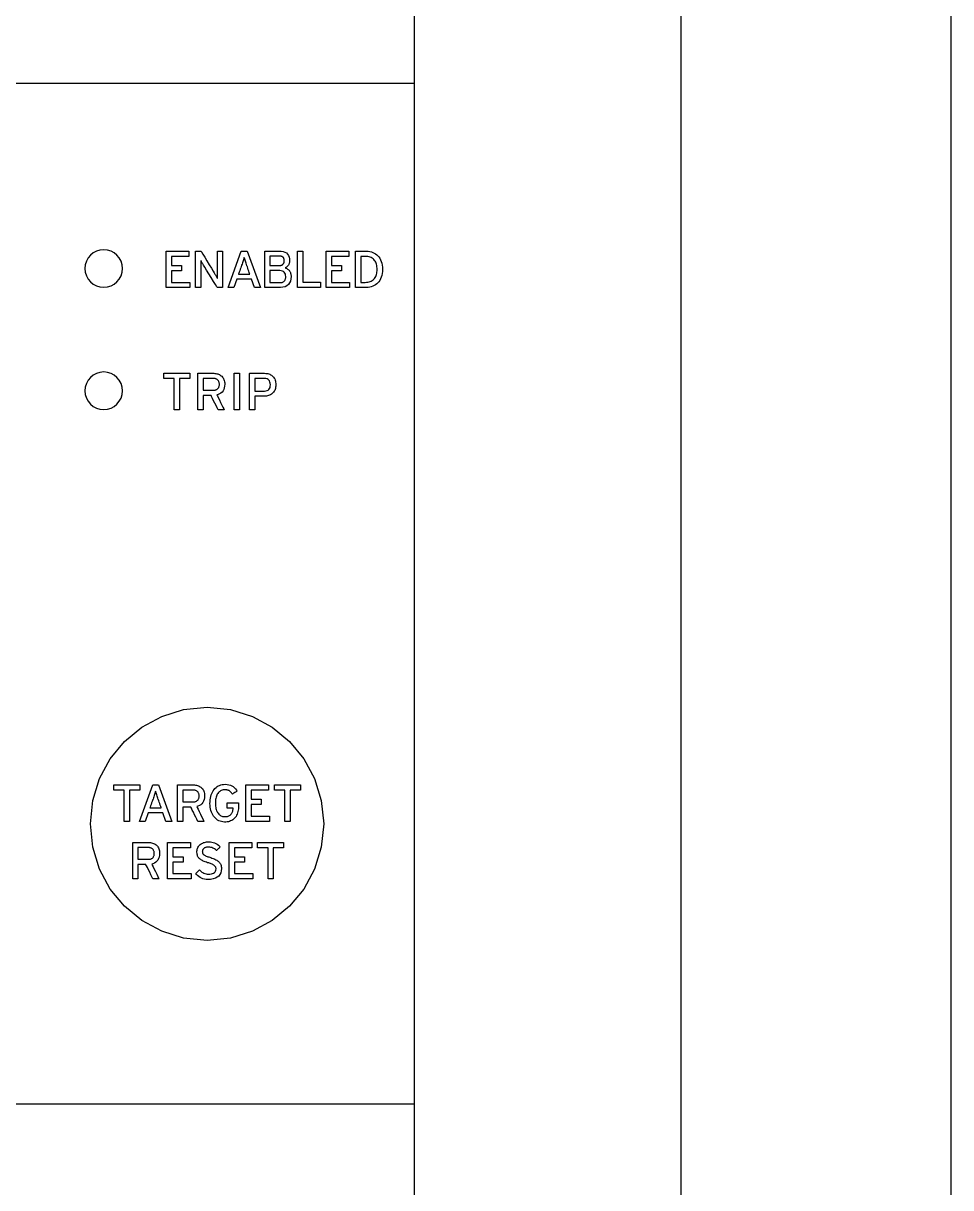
# Model space of a CAD drawing. Extents: x 1 to 47.7, y 0.2 to 33.3.
# Drawn here: x 24.313 to 26.778, y 8.434 to 11.529 of the extents above; entities that cross this region are included whole.
import ezdxf

# ---------------------------------------------------------------- set-up
doc = ezdxf.new("R2010")
doc.units = 0
doc.header["$MEASUREMENT"] = 0
for name, color, linetype in [('3_1__VERTICAL_RACK_MOUNT__', 7, 'CONTINUOUS'), ('3_2__VERTICAL_PANEL_MOUNT_', 7, 'CONTINUOUS'), ('4_0_____DWG', 7, 'CONTINUOUS')]:
    doc.layers.add(name, color=color, linetype=linetype)

msp = doc.modelspace()

# ---------------------------------------------------------------- linework, layer by layer
at = {"layer": '3_1__VERTICAL_RACK_MOUNT__'}
msp.add_lwpolyline([(26.0616, 8.3227), (26.0616, 8.5179), (26.0616, 8.7143), (26.0616, 8.9118), (26.0616, 9.1103), (26.0616, 9.3097), (26.0616, 9.5099), (26.0616, 9.7108), (26.0616, 10.1142), (26.0616, 10.5192), (26.0616, 10.925), (26.0616, 11.3308), (26.0616, 11.7358)], dxfattribs=at)
at = {"layer": '3_2__VERTICAL_PANEL_MOUNT_'}
msp.add_lwpolyline([(26.778, 11.8379), (26.778, 11.3819), (26.778, 10.925), (26.778, 10.4681), (26.778, 10.0121), (26.778, 9.7847), (26.778, 9.5579), (26.778, 9.3318), (26.778, 9.1064), (26.778, 8.8819), (26.778, 8.6584), (26.778, 8.4361), (26.778, 8.2149)], dxfattribs=at)
at = {"layer": '4_0_____DWG'}
for points in [[(25.3529, 8.3652), (25.3529, 8.4944), (25.3529, 8.6248), (25.3529, 8.7563), (25.3529, 8.889), (25.3529, 9.0227), (25.3529, 9.1574), (25.3529, 9.2929), (25.3529, 9.5664), (25.3529, 9.8427), (25.3529, 10.1212), (25.3529, 10.4013), (25.3529, 10.9643), (25.3529, 11.5273), (25.3529, 11.8074)], [(25.3529, 11.3685), (21.577, 11.3685)], [(24.693, 10.826), (24.693, 10.9231), (24.7536, 10.9231), (24.7536, 10.909), (24.7071, 10.909), (24.7071, 10.8849), (24.7341, 10.8849), (24.7341, 10.8708), (24.7071, 10.8708), (24.7071, 10.8401), (24.7557, 10.8401), (24.7557, 10.826), (24.693, 10.826)], [(24.9281, 10.826), (24.92, 10.849), (24.881, 10.849), (24.873, 10.826), (24.8578, 10.826), (24.8928, 10.9231), (24.9083, 10.9231), (24.9437, 10.826), (24.9281, 10.826)], [(25.0423, 10.826), (25.0423, 10.9231), (25.0564, 10.9231), (25.0564, 10.8402), (25.1034, 10.8402), (25.1034, 10.826), (25.0423, 10.826)], [(25.118, 10.826), (25.118, 10.9231), (25.1786, 10.9231), (25.1786, 10.909), (25.1321, 10.909), (25.1321, 10.8849), (25.1591, 10.8849), (25.1591, 10.8708), (25.1321, 10.8708), (25.1321, 10.8401), (25.1807, 10.8401), (25.1807, 10.826), (25.118, 10.826)], [(24.7286, 10.5842), (24.7286, 10.5013), (24.7145, 10.5013), (24.7145, 10.5842), (24.687, 10.5842), (24.687, 10.5984), (24.7561, 10.5984), (24.7561, 10.5842), (24.7286, 10.5842)], [(24.8742, 10.5013), (24.8742, 10.5984), (24.8883, 10.5984), (24.8883, 10.5013), (24.8742, 10.5013)], [(24.5954, 9.4903), (24.5954, 9.4074), (24.5813, 9.4074), (24.5813, 9.4903), (24.5539, 9.4903), (24.5539, 9.5046), (24.6229, 9.5046), (24.6229, 9.4903), (24.5954, 9.4903)], [(24.6927, 9.4074), (24.6845, 9.4304), (24.6456, 9.4304), (24.6375, 9.4074), (24.6224, 9.4074), (24.6574, 9.5046), (24.6729, 9.5046), (24.7083, 9.4074), (24.6927, 9.4074)], [(24.9048, 9.4074), (24.9048, 9.5046), (24.9654, 9.5046), (24.9654, 9.4905), (24.9189, 9.4905), (24.9189, 9.4663), (24.9459, 9.4663), (24.9459, 9.4522), (24.9189, 9.4522), (24.9189, 9.4215), (24.9674, 9.4215), (24.9674, 9.4074), (24.9048, 9.4074)], [(25.0223, 9.4903), (25.0223, 9.4074), (25.0082, 9.4074), (25.0082, 9.4903), (24.9807, 9.4903), (24.9807, 9.5046), (25.0498, 9.5046), (25.0498, 9.4903), (25.0223, 9.4903)], [(24.6971, 9.2546), (24.6971, 9.3518), (24.7578, 9.3518), (24.7578, 9.3377), (24.7112, 9.3377), (24.7112, 9.3135), (24.7382, 9.3135), (24.7382, 9.2994), (24.7112, 9.2994), (24.7112, 9.2687), (24.7598, 9.2687), (24.7598, 9.2546), (24.6971, 9.2546)], [(24.8604, 9.2546), (24.8604, 9.3518), (24.921, 9.3518), (24.921, 9.3377), (24.8745, 9.3377), (24.8745, 9.3135), (24.9015, 9.3135), (24.9015, 9.2994), (24.8745, 9.2994), (24.8745, 9.2687), (24.9231, 9.2687), (24.9231, 9.2546), (24.8604, 9.2546)], [(24.9779, 9.3376), (24.9779, 9.2546), (24.9638, 9.2546), (24.9638, 9.3376), (24.9363, 9.3376), (24.9363, 9.3518), (25.0054, 9.3518), (25.0054, 9.3376), (24.9779, 9.3376)], [(25.3529, 8.656), (21.577, 8.656)]]:
    msp.add_lwpolyline(points, dxfattribs=at)
for points in [[(24.5271, 10.8269), (24.5372, 10.8279), (24.5466, 10.8308), (24.5551, 10.8355), (24.5625, 10.8416), (24.5686, 10.849), (24.5732, 10.8575), (24.5762, 10.8668), (24.5772, 10.8769), (24.5762, 10.887), (24.5732, 10.8964), (24.5686, 10.9049), (24.5625, 10.9123), (24.5551, 10.9184), (24.5466, 10.923), (24.5372, 10.9259), (24.5271, 10.9269), (24.5171, 10.9259), (24.5077, 10.923), (24.4992, 10.9184), (24.4918, 10.9123), (24.4857, 10.9049), (24.4811, 10.8964), (24.4782, 10.887), (24.4772, 10.8769), (24.4782, 10.8668), (24.4811, 10.8575), (24.4857, 10.849), (24.4918, 10.8416), (24.4992, 10.8355), (24.5077, 10.8308), (24.5171, 10.8279)], [(24.8295, 10.826), (24.8282, 10.8282), (24.8245, 10.8341), (24.8192, 10.8427), (24.8131, 10.8527), (24.8066, 10.8631), (24.8006, 10.8729), (24.7958, 10.8808), (24.7927, 10.8858), (24.7917, 10.8874), (24.7908, 10.8889), (24.7899, 10.8904), (24.7891, 10.8918), (24.7883, 10.8932), (24.7875, 10.8946), (24.7867, 10.8959), (24.786, 10.8971), (24.7853, 10.8983), (24.785, 10.8976), (24.785, 10.8952), (24.785, 10.8928), (24.785, 10.8903), (24.785, 10.8878), (24.785, 10.8851), (24.785, 10.8824), (24.7851, 10.8796), (24.7851, 10.8768), (24.7851, 10.875), (24.7851, 10.8705), (24.7851, 10.8636), (24.7851, 10.8555), (24.7851, 10.8468), (24.7851, 10.8387), (24.7851, 10.8319), (24.7851, 10.8273), (24.7851, 10.826), (24.7845, 10.826), (24.783, 10.826), (24.781, 10.826), (24.7788, 10.826), (24.7764, 10.826), (24.7743, 10.826), (24.7726, 10.826), (24.7716, 10.826), (24.7714, 10.8267), (24.7714, 10.8329), (24.7714, 10.8444), (24.7714, 10.8593), (24.7714, 10.8758), (24.7714, 10.8921), (24.7714, 10.9066), (24.7714, 10.9174), (24.7714, 10.9228), (24.7717, 10.9231), (24.7729, 10.9231), (24.7747, 10.9231), (24.777, 10.9231), (24.7795, 10.9231), (24.7819, 10.9231), (24.7839, 10.9231), (24.7853, 10.9231), (24.7858, 10.9231), (24.7871, 10.921), (24.7906, 10.9152), (24.7956, 10.9069), (24.8015, 10.8971), (24.8076, 10.887), (24.8133, 10.8775), (24.818, 10.8698), (24.8209, 10.865), (24.8219, 10.8633), (24.8229, 10.8615), (24.8239, 10.8598), (24.8249, 10.8581), (24.8258, 10.8565), (24.8267, 10.8549), (24.8275, 10.8534), (24.8283, 10.852), (24.8291, 10.8506), (24.8294, 10.8514), (24.8293, 10.8538), (24.8293, 10.8563), (24.8293, 10.8588), (24.8293, 10.8614), (24.8293, 10.8641), (24.8293, 10.8669), (24.8293, 10.8697), (24.8293, 10.8726), (24.8293, 10.8744), (24.8293, 10.8789), (24.8293, 10.8856), (24.8293, 10.8938), (24.8293, 10.9024), (24.8293, 10.9105), (24.8293, 10.9173), (24.8293, 10.9218), (24.8293, 10.9231), (24.8299, 10.9231), (24.8313, 10.9231), (24.8333, 10.9231), (24.8356, 10.9231), (24.8379, 10.9231), (24.8401, 10.9231), (24.8418, 10.9231), (24.8428, 10.9231), (24.8429, 10.9225), (24.8429, 10.9162), (24.8429, 10.9047), (24.8429, 10.8899), (24.8429, 10.8734), (24.8429, 10.857), (24.8429, 10.8425), (24.8429, 10.8317), (24.8429, 10.8263), (24.8427, 10.826), (24.8416, 10.826), (24.8399, 10.826), (24.8377, 10.826), (24.8354, 10.826), (24.8332, 10.826), (24.8313, 10.826), (24.83, 10.826)], [(24.9077, 10.8844), (24.9066, 10.8876), (24.9056, 10.8907), (24.9046, 10.8936), (24.9037, 10.8964), (24.9028, 10.8991), (24.902, 10.9017), (24.9012, 10.9041), (24.9005, 10.9064), (24.8999, 10.905), (24.8992, 10.9027), (24.8984, 10.9002), (24.8976, 10.8976), (24.8967, 10.8948), (24.8958, 10.8919), (24.8948, 10.8888), (24.8937, 10.8856), (24.8931, 10.884), (24.8925, 10.8821), (24.8914, 10.879), (24.8901, 10.8752), (24.8887, 10.8711), (24.8874, 10.8673), (24.8863, 10.8643), (24.8856, 10.8624), (24.8857, 10.862), (24.8878, 10.862), (24.8917, 10.862), (24.8967, 10.862), (24.9021, 10.862), (24.9074, 10.862), (24.9118, 10.862), (24.9147, 10.862), (24.9155, 10.8621), (24.915, 10.8633), (24.9141, 10.866), (24.9129, 10.8696), (24.9114, 10.8736), (24.9101, 10.8776), (24.9089, 10.8811), (24.908, 10.8835)], [(25.0251, 10.8558), (25.0246, 10.8492), (25.0232, 10.8435), (25.021, 10.8385), (25.0179, 10.8344), (25.0139, 10.8311), (25.0091, 10.8286), (25.0035, 10.827), (24.9969, 10.8261), (24.9926, 10.826), (24.9901, 10.826), (24.9855, 10.826), (24.9796, 10.826), (24.9731, 10.826), (24.9668, 10.826), (24.9612, 10.826), (24.9573, 10.826), (24.9556, 10.826), (24.9555, 10.8289), (24.9555, 10.8381), (24.9555, 10.8517), (24.9555, 10.868), (24.9555, 10.8849), (24.9555, 10.9007), (24.9555, 10.9135), (24.9555, 10.9215), (24.9557, 10.9231), (24.9581, 10.9231), (24.9626, 10.9231), (24.9686, 10.9231), (24.9753, 10.9231), (24.9819, 10.9231), (24.9878, 10.9231), (24.9921, 10.9231), (24.9942, 10.9231), (24.9988, 10.9229), (25.0041, 10.922), (25.0086, 10.9204), (25.0125, 10.9182), (25.0157, 10.9152), (25.0181, 10.9116), (25.0199, 10.9073), (25.0209, 10.9023), (25.0213, 10.8975), (25.0212, 10.8959), (25.021, 10.8943), (25.0208, 10.8928), (25.0204, 10.8913), (25.02, 10.89), (25.0195, 10.8886), (25.0189, 10.8874), (25.0182, 10.8862), (25.0174, 10.8851), (25.0165, 10.8841), (25.0157, 10.8831), (25.0147, 10.8821), (25.0137, 10.8813), (25.0126, 10.8805), (25.0115, 10.8797), (25.0103, 10.879), (25.0094, 10.8784), (25.0108, 10.878), (25.0121, 10.8775), (25.0135, 10.8769), (25.0147, 10.8762), (25.016, 10.8753), (25.0172, 10.8744), (25.0184, 10.8733), (25.0196, 10.8721), (25.0208, 10.8708), (25.0218, 10.8693), (25.0226, 10.8678), (25.0234, 10.8661), (25.024, 10.8643), (25.0245, 10.8623), (25.0248, 10.8603), (25.025, 10.8581)], [(25.0071, 10.8971), (25.0071, 10.8984), (25.007, 10.8996), (25.0068, 10.9008), (25.0065, 10.9019), (25.0062, 10.9029), (25.0057, 10.904), (25.0052, 10.9049), (25.0046, 10.9058), (25.0039, 10.9067), (25.0031, 10.9074), (25.0021, 10.908), (25.001, 10.9086), (24.9999, 10.909), (24.9986, 10.9094), (24.9972, 10.9096), (24.9957, 10.9098), (24.9941, 10.9099), (24.9931, 10.9099), (24.9905, 10.9099), (24.9869, 10.9099), (24.9826, 10.9099), (24.9782, 10.9099), (24.9741, 10.9099), (24.9709, 10.9099), (24.9691, 10.9099), (24.9688, 10.9096), (24.9688, 10.9078), (24.9688, 10.9046), (24.9688, 10.9006), (24.9688, 10.8962), (24.9688, 10.8919), (24.9688, 10.8882), (24.9688, 10.8857), (24.9688, 10.8847), (24.9698, 10.8847), (24.9724, 10.8847), (24.976, 10.8847), (24.9803, 10.8847), (24.9848, 10.8847), (24.9888, 10.8847), (24.992, 10.8847), (24.9938, 10.8847), (24.9945, 10.8847), (24.9953, 10.8847), (24.9961, 10.8848), (24.9969, 10.8849), (24.9976, 10.885), (24.9983, 10.8852), (24.9989, 10.8854), (24.9995, 10.8856), (25.0001, 10.8859), (25.0007, 10.8861), (25.0012, 10.8864), (25.0017, 10.8867), (25.0022, 10.887), (25.0027, 10.8873), (25.0032, 10.8877), (25.0036, 10.888), (25.004, 10.8884), (25.0045, 10.889), (25.0052, 10.8899), (25.0057, 10.8908), (25.0061, 10.8917), (25.0065, 10.8927), (25.0068, 10.8938), (25.007, 10.8948), (25.0071, 10.8959)], [(25.268, 10.8746), (25.2677, 10.8687), (25.2671, 10.8633), (25.2661, 10.8582), (25.2648, 10.8535), (25.263, 10.8492), (25.261, 10.8453), (25.2585, 10.8418), (25.2557, 10.8387), (25.2526, 10.836), (25.2492, 10.8336), (25.2458, 10.8315), (25.2421, 10.8298), (25.2383, 10.8284), (25.2343, 10.8273), (25.2302, 10.8265), (25.2259, 10.8261), (25.2221, 10.826), (25.2208, 10.826), (25.2179, 10.826), (25.214, 10.826), (25.2096, 10.826), (25.2051, 10.826), (25.201, 10.826), (25.198, 10.826), (25.1965, 10.826), (25.1964, 10.8279), (25.1964, 10.8364), (25.1964, 10.8497), (25.1964, 10.866), (25.1964, 10.8832), (25.1964, 10.8994), (25.1964, 10.9127), (25.1964, 10.9212), (25.1965, 10.9231), (25.198, 10.9231), (25.201, 10.9231), (25.2051, 10.9231), (25.2096, 10.9231), (25.214, 10.9231), (25.2179, 10.9231), (25.2208, 10.9231), (25.2221, 10.9231), (25.226, 10.9231), (25.2303, 10.9227), (25.2345, 10.922), (25.2386, 10.9209), (25.2424, 10.9195), (25.2461, 10.9178), (25.2495, 10.9158), (25.2528, 10.9134), (25.2559, 10.9107), (25.2587, 10.9076), (25.2611, 10.9041), (25.2631, 10.9001), (25.2648, 10.8958), (25.2661, 10.8911), (25.2671, 10.886), (25.2677, 10.8805)], [(25.2536, 10.8746), (25.2535, 10.8782), (25.2532, 10.8816), (25.2527, 10.8849), (25.2519, 10.888), (25.251, 10.8909), (25.2499, 10.8937), (25.2486, 10.8962), (25.247, 10.8986), (25.2452, 10.9008), (25.2432, 10.9027), (25.2408, 10.9044), (25.2383, 10.9058), (25.2354, 10.907), (25.2323, 10.9079), (25.229, 10.9085), (25.2254, 10.9089), (25.2221, 10.909), (25.2215, 10.909), (25.2202, 10.909), (25.2185, 10.909), (25.2164, 10.909), (25.2144, 10.909), (25.2126, 10.909), (25.2112, 10.909), (25.2106, 10.909), (25.2105, 10.9076), (25.2105, 10.9016), (25.2105, 10.8922), (25.2105, 10.8807), (25.2105, 10.8685), (25.2105, 10.8569), (25.2105, 10.8475), (25.2105, 10.8415), (25.2106, 10.8401), (25.2112, 10.8401), (25.2126, 10.8401), (25.2144, 10.8401), (25.2164, 10.8401), (25.2185, 10.8401), (25.2202, 10.8401), (25.2215, 10.8401), (25.2221, 10.8401), (25.2254, 10.8402), (25.229, 10.8406), (25.2323, 10.8412), (25.2354, 10.8422), (25.2383, 10.8434), (25.2408, 10.8448), (25.2432, 10.8465), (25.2452, 10.8485), (25.247, 10.8507), (25.2486, 10.8531), (25.2499, 10.8557), (25.251, 10.8584), (25.2519, 10.8613), (25.2527, 10.8643), (25.2532, 10.8676), (25.2535, 10.871)], [(25.011, 10.8554), (25.0107, 10.859), (25.01, 10.8621), (25.0087, 10.8648), (25.0071, 10.867), (25.0049, 10.8688), (25.0023, 10.8702), (24.9992, 10.8711), (24.9956, 10.8715), (24.9939, 10.8715), (24.9917, 10.8715), (24.9882, 10.8715), (24.9839, 10.8715), (24.9793, 10.8715), (24.975, 10.8715), (24.9715, 10.8715), (24.9693, 10.8715), (24.9688, 10.8714), (24.9688, 10.8693), (24.9688, 10.8654), (24.9688, 10.8602), (24.9688, 10.8544), (24.9688, 10.8488), (24.9688, 10.8439), (24.9688, 10.8405), (24.9688, 10.8393), (24.9698, 10.8393), (24.9725, 10.8393), (24.9763, 10.8393), (24.9806, 10.8393), (24.9851, 10.8393), (24.9892, 10.8393), (24.9922, 10.8393), (24.9938, 10.8393), (24.9954, 10.8393), (24.9975, 10.8394), (24.9994, 10.8397), (25.0012, 10.8401), (25.0028, 10.8407), (25.0042, 10.8414), (25.0055, 10.8422), (25.0066, 10.8431), (25.0076, 10.8442), (25.0084, 10.8453), (25.0091, 10.8465), (25.0097, 10.8477), (25.0102, 10.8491), (25.0105, 10.8505), (25.0108, 10.8521), (25.011, 10.8537)], [(24.5271, 10.5019), (24.5372, 10.5029), (24.5466, 10.5058), (24.5551, 10.5105), (24.5625, 10.5166), (24.5686, 10.524), (24.5732, 10.5325), (24.5762, 10.5419), (24.5772, 10.5519), (24.5762, 10.562), (24.5732, 10.5714), (24.5686, 10.5799), (24.5625, 10.5873), (24.5551, 10.5934), (24.5466, 10.598), (24.5372, 10.6009), (24.5271, 10.6019), (24.5171, 10.6009), (24.5077, 10.598), (24.4992, 10.5934), (24.4918, 10.5873), (24.4857, 10.5799), (24.4811, 10.5714), (24.4782, 10.562), (24.4772, 10.5519), (24.4782, 10.5419), (24.4811, 10.5325), (24.4857, 10.524), (24.4918, 10.5166), (24.4992, 10.5105), (24.5077, 10.5058), (24.5171, 10.5029)], [(24.8488, 10.5694), (24.8484, 10.5642), (24.8476, 10.5596), (24.8461, 10.5554), (24.8442, 10.5517), (24.8417, 10.5485), (24.8386, 10.5458), (24.8351, 10.5436), (24.831, 10.5418), (24.8282, 10.5408), (24.8294, 10.5383), (24.8316, 10.5337), (24.8345, 10.5276), (24.8378, 10.5208), (24.8411, 10.5141), (24.844, 10.5081), (24.8462, 10.5036), (24.8472, 10.5014), (24.847, 10.5013), (24.8456, 10.5013), (24.8434, 10.5013), (24.8408, 10.5013), (24.838, 10.5013), (24.8353, 10.5013), (24.833, 10.5013), (24.8315, 10.5013), (24.831, 10.5013), (24.8302, 10.5029), (24.8283, 10.5069), (24.8256, 10.5125), (24.8224, 10.519), (24.8192, 10.5256), (24.8163, 10.5317), (24.8139, 10.5365), (24.8126, 10.5393), (24.8122, 10.5397), (24.8108, 10.5397), (24.8082, 10.5397), (24.8049, 10.5397), (24.8012, 10.5397), (24.7976, 10.5397), (24.7945, 10.5397), (24.7922, 10.5397), (24.7911, 10.5397), (24.7911, 10.5387), (24.7911, 10.5353), (24.7911, 10.5301), (24.7911, 10.5238), (24.7911, 10.5172), (24.7911, 10.5109), (24.7911, 10.5057), (24.7911, 10.5022), (24.7911, 10.5013), (24.7904, 10.5013), (24.7889, 10.5013), (24.7868, 10.5013), (24.7845, 10.5013), (24.7821, 10.5013), (24.78, 10.5013), (24.7783, 10.5013), (24.7774, 10.5013), (24.7773, 10.5024), (24.7773, 10.5095), (24.7773, 10.5216), (24.7773, 10.5369), (24.7773, 10.5537), (24.7773, 10.57), (24.7773, 10.5841), (24.7773, 10.5942), (24.7773, 10.5984), (24.7785, 10.5984), (24.7824, 10.5984), (24.7882, 10.5984), (24.795, 10.5984), (24.8021, 10.5984), (24.8088, 10.5984), (24.8143, 10.5984), (24.8177, 10.5984), (24.8194, 10.5984), (24.8222, 10.5983), (24.825, 10.598), (24.8276, 10.5974), (24.8302, 10.5967), (24.8326, 10.5959), (24.8349, 10.5948), (24.8371, 10.5935), (24.8392, 10.5921), (24.8412, 10.5904), (24.8429, 10.5885), (24.8445, 10.5865), (24.8458, 10.5841), (24.8468, 10.5816), (24.8477, 10.5789), (24.8483, 10.5759), (24.8487, 10.5728)], [(24.8346, 10.569), (24.8345, 10.5708), (24.8343, 10.5725), (24.834, 10.574), (24.8335, 10.5755), (24.833, 10.5769), (24.8323, 10.5781), (24.8315, 10.5792), (24.8307, 10.5803), (24.8296, 10.5812), (24.8285, 10.5821), (24.8273, 10.5828), (24.8261, 10.5834), (24.8247, 10.5839), (24.8232, 10.5843), (24.8217, 10.5845), (24.82, 10.5847), (24.8185, 10.5847), (24.8172, 10.5847), (24.8141, 10.5847), (24.8099, 10.5847), (24.8052, 10.5847), (24.8004, 10.5847), (24.7961, 10.5847), (24.7928, 10.5847), (24.7912, 10.5847), (24.7911, 10.5841), (24.7911, 10.5814), (24.7911, 10.5771), (24.7911, 10.5719), (24.7911, 10.5663), (24.7911, 10.5611), (24.7911, 10.5568), (24.7911, 10.554), (24.7912, 10.5534), (24.7928, 10.5534), (24.7961, 10.5534), (24.8004, 10.5534), (24.8052, 10.5534), (24.8099, 10.5534), (24.8141, 10.5534), (24.8172, 10.5534), (24.8185, 10.5534), (24.82, 10.5535), (24.8216, 10.5536), (24.8231, 10.5539), (24.8246, 10.5542), (24.8259, 10.5547), (24.8272, 10.5553), (24.8284, 10.556), (24.8295, 10.5568), (24.8305, 10.5577), (24.8315, 10.5587), (24.8323, 10.5598), (24.8329, 10.5611), (24.8335, 10.5624), (24.8339, 10.5639), (24.8343, 10.5655), (24.8345, 10.5672)], [(24.9845, 10.568), (24.9844, 10.5646), (24.984, 10.5614), (24.9834, 10.5584), (24.9825, 10.5556), (24.9815, 10.553), (24.9802, 10.5506), (24.9786, 10.5483), (24.9769, 10.5463), (24.9749, 10.5445), (24.9728, 10.5429), (24.9705, 10.5415), (24.9681, 10.5403), (24.9655, 10.5393), (24.9628, 10.5385), (24.9599, 10.538), (24.9569, 10.5376), (24.9537, 10.5375), (24.9526, 10.5375), (24.9502, 10.5375), (24.9468, 10.5375), (24.9427, 10.5375), (24.9384, 10.5375), (24.9344, 10.5375), (24.9311, 10.5375), (24.9291, 10.5375), (24.9287, 10.5373), (24.9287, 10.5351), (24.9287, 10.5309), (24.9287, 10.5253), (24.9287, 10.519), (24.9287, 10.5128), (24.9287, 10.5073), (24.9287, 10.5033), (24.9287, 10.5013), (24.9284, 10.5013), (24.9272, 10.5013), (24.9253, 10.5013), (24.923, 10.5013), (24.9206, 10.5013), (24.9183, 10.5013), (24.9164, 10.5013), (24.9152, 10.5013), (24.9149, 10.5015), (24.9149, 10.5066), (24.9149, 10.5175), (24.9149, 10.5322), (24.9149, 10.5489), (24.9149, 10.5657), (24.9149, 10.5807), (24.9149, 10.5921), (24.9149, 10.598), (24.9155, 10.5984), (24.9188, 10.5984), (24.924, 10.5984), (24.9304, 10.5984), (24.9372, 10.5984), (24.9438, 10.5984), (24.9493, 10.5984), (24.9531, 10.5984), (24.9546, 10.5984), (24.9576, 10.5983), (24.9605, 10.598), (24.9633, 10.5975), (24.9659, 10.5967), (24.9684, 10.5958), (24.9707, 10.5946), (24.973, 10.5933), (24.975, 10.5917), (24.977, 10.5899), (24.9787, 10.5879), (24.9802, 10.5857), (24.9815, 10.5833), (24.9826, 10.5806), (24.9834, 10.5778), (24.984, 10.5748), (24.9844, 10.5715)], [(24.9701, 10.568), (24.9698, 10.5718), (24.969, 10.5751), (24.9678, 10.578), (24.9661, 10.5803), (24.9639, 10.5821), (24.9613, 10.5835), (24.9583, 10.5844), (24.9547, 10.5847), (24.9533, 10.5847), (24.9509, 10.5847), (24.9471, 10.5847), (24.9427, 10.5847), (24.9381, 10.5847), (24.9339, 10.5847), (24.9307, 10.5847), (24.9289, 10.5847), (24.9287, 10.5842), (24.9287, 10.5814), (24.9287, 10.5768), (24.9287, 10.571), (24.9287, 10.5649), (24.9287, 10.5592), (24.9287, 10.5545), (24.9287, 10.5517), (24.9289, 10.5512), (24.9307, 10.5512), (24.9339, 10.5512), (24.9381, 10.5512), (24.9427, 10.5512), (24.9471, 10.5512), (24.9509, 10.5512), (24.9533, 10.5512), (24.9548, 10.5512), (24.9584, 10.5516), (24.9615, 10.5525), (24.9641, 10.5539), (24.9663, 10.5557), (24.968, 10.5581), (24.9692, 10.5609), (24.9699, 10.5642)], [(24.4918, 9.4011), (24.4981, 9.4635), (24.5162, 9.5216), (24.5448, 9.5743), (24.5827, 9.6202), (24.6286, 9.6581), (24.6813, 9.6867), (24.7394, 9.7048), (24.8018, 9.7111), (24.8642, 9.7048), (24.9224, 9.6867), (24.975, 9.6581), (25.0209, 9.6202), (25.0588, 9.5743), (25.0874, 9.5216), (25.1055, 9.4635), (25.1118, 9.4011), (25.1055, 9.3387), (25.0874, 9.2805), (25.0588, 9.2279), (25.0209, 9.182), (24.975, 9.1441), (24.9224, 9.1155), (24.8642, 9.0974), (24.8018, 9.0911), (24.7394, 9.0974), (24.6813, 9.1155), (24.6286, 9.1441), (24.5827, 9.182), (24.5448, 9.2279), (24.5162, 9.2805), (24.4981, 9.3387)], [(24.7951, 9.4755), (24.7948, 9.4704), (24.7939, 9.4657), (24.7924, 9.4615), (24.7905, 9.4578), (24.788, 9.4546), (24.7849, 9.4519), (24.7814, 9.4497), (24.7773, 9.448), (24.7745, 9.4469), (24.7757, 9.4445), (24.7779, 9.4398), (24.7809, 9.4337), (24.7841, 9.4269), (24.7874, 9.4202), (24.7903, 9.4142), (24.7925, 9.4097), (24.7935, 9.4075), (24.7933, 9.4074), (24.7919, 9.4074), (24.7898, 9.4074), (24.7871, 9.4074), (24.7843, 9.4074), (24.7816, 9.4074), (24.7794, 9.4074), (24.7778, 9.4074), (24.7773, 9.4074), (24.7765, 9.4091), (24.7746, 9.4131), (24.7719, 9.4186), (24.7687, 9.4251), (24.7655, 9.4317), (24.7626, 9.4378), (24.7602, 9.4426), (24.7589, 9.4454), (24.7585, 9.4458), (24.7571, 9.4458), (24.7545, 9.4458), (24.7512, 9.4458), (24.7475, 9.4458), (24.7439, 9.4458), (24.7408, 9.4458), (24.7385, 9.4458), (24.7374, 9.4458), (24.7374, 9.4449), (24.7374, 9.4414), (24.7374, 9.4362), (24.7374, 9.4299), (24.7374, 9.4233), (24.7374, 9.417), (24.7374, 9.4118), (24.7374, 9.4084), (24.7374, 9.4074), (24.7367, 9.4074), (24.7352, 9.4074), (24.7332, 9.4074), (24.7308, 9.4074), (24.7284, 9.4074), (24.7263, 9.4074), (24.7246, 9.4074), (24.7237, 9.4074), (24.7236, 9.4085), (24.7236, 9.4156), (24.7236, 9.4277), (24.7236, 9.4431), (24.7236, 9.4598), (24.7236, 9.4761), (24.7236, 9.4902), (24.7236, 9.5003), (24.7236, 9.5045), (24.7249, 9.5046), (24.7287, 9.5046), (24.7345, 9.5046), (24.7413, 9.5046), (24.7484, 9.5046), (24.7551, 9.5046), (24.7606, 9.5046), (24.764, 9.5046), (24.7657, 9.5046), (24.7685, 9.5044), (24.7713, 9.5041), (24.7739, 9.5036), (24.7765, 9.5029), (24.7789, 9.502), (24.7812, 9.5009), (24.7834, 9.4997), (24.7855, 9.4982), (24.7875, 9.4966), (24.7893, 9.4947), (24.7908, 9.4926), (24.7921, 9.4903), (24.7931, 9.4878), (24.794, 9.485), (24.7946, 9.4821), (24.795, 9.4789)], [(24.8852, 9.4454), (24.8851, 9.4413), (24.8847, 9.4373), (24.884, 9.4336), (24.8831, 9.4301), (24.8819, 9.4268), (24.8805, 9.4238), (24.8789, 9.421), (24.877, 9.4184), (24.8748, 9.416), (24.8725, 9.4138), (24.87, 9.4119), (24.8673, 9.4102), (24.8645, 9.4088), (24.8615, 9.4077), (24.8584, 9.4068), (24.8551, 9.4062), (24.8517, 9.4059), (24.8479, 9.4059), (24.8438, 9.4063), (24.84, 9.407), (24.8364, 9.4081), (24.8331, 9.4095), (24.8299, 9.4113), (24.8269, 9.4134), (24.8241, 9.4159), (24.8216, 9.4187), (24.8192, 9.4218), (24.817, 9.4251), (24.8151, 9.4286), (24.8135, 9.4324), (24.8122, 9.4364), (24.8112, 9.4407), (24.8104, 9.4452), (24.8099, 9.4499), (24.8096, 9.4548), (24.8097, 9.4598), (24.8101, 9.4647), (24.8107, 9.4693), (24.8117, 9.4736), (24.8129, 9.4778), (24.8143, 9.4817), (24.8161, 9.4854), (24.8181, 9.4888), (24.8204, 9.4921), (24.8229, 9.495), (24.8256, 9.4976), (24.8284, 9.4999), (24.8315, 9.5018), (24.8348, 9.5033), (24.8383, 9.5046), (24.842, 9.5054), (24.8459, 9.506), (24.8502, 9.5061), (24.8551, 9.5058), (24.8597, 9.505), (24.8639, 9.5038), (24.8678, 9.502), (24.8714, 9.4999), (24.8746, 9.4972), (24.8774, 9.4941), (24.8799, 9.4906), (24.8814, 9.4879), (24.8807, 9.4875), (24.8793, 9.4866), (24.8775, 9.4854), (24.8754, 9.4841), (24.8733, 9.4828), (24.8715, 9.4816), (24.87, 9.4806), (24.8692, 9.4801), (24.8687, 9.4807), (24.8678, 9.482), (24.867, 9.4832), (24.8661, 9.4843), (24.8652, 9.4854), (24.8643, 9.4864), (24.8634, 9.4872), (24.8624, 9.4881), (24.8614, 9.4888), (24.8603, 9.4894), (24.8592, 9.4899), (24.858, 9.4904), (24.8568, 9.4907), (24.8555, 9.491), (24.8541, 9.4913), (24.8527, 9.4915), (24.8511, 9.4916), (24.8496, 9.4916), (24.8469, 9.4915), (24.8444, 9.4911), (24.8419, 9.4905), (24.8396, 9.4897), (24.8375, 9.4886), (24.8355, 9.4873), (24.8336, 9.4858), (24.832, 9.484), (24.8304, 9.482), (24.829, 9.4797), (24.8278, 9.4772), (24.8268, 9.4746), (24.8259, 9.4718), (24.8252, 9.4688), (24.8246, 9.4656), (24.8242, 9.4622), (24.824, 9.4587), (24.824, 9.455), (24.8241, 9.4514), (24.8244, 9.448), (24.8249, 9.4447), (24.8255, 9.4417), (24.8264, 9.4388), (24.8273, 9.4361), (24.8285, 9.4336), (24.8298, 9.4313), (24.8313, 9.4291), (24.8329, 9.4271), (24.8347, 9.4254), (24.8366, 9.4239), (24.8387, 9.4227), (24.8409, 9.4217), (24.8433, 9.421), (24.8458, 9.4206), (24.8485, 9.4204), (24.8511, 9.4204), (24.8535, 9.4206), (24.8558, 9.421), (24.8579, 9.4216), (24.8598, 9.4223), (24.8615, 9.4232), (24.8631, 9.4243), (24.8646, 9.4255), (24.8658, 9.4269), (24.8669, 9.4283), (24.8678, 9.4299), (24.8686, 9.4315), (24.8693, 9.4331), (24.8699, 9.4349), (24.8703, 9.4366), (24.8706, 9.4385), (24.8708, 9.4404), (24.8709, 9.4422), (24.8709, 9.4423), (24.8709, 9.4423), (24.8709, 9.4424), (24.8709, 9.4424), (24.8709, 9.4425), (24.8709, 9.4426), (24.8709, 9.4426), (24.8709, 9.4426), (24.8708, 9.4427), (24.87, 9.4427), (24.8684, 9.4427), (24.8662, 9.4427), (24.8636, 9.4427), (24.861, 9.4427), (24.8586, 9.4427), (24.8568, 9.4427), (24.8557, 9.4427), (24.8555, 9.4428), (24.8555, 9.4436), (24.8555, 9.4453), (24.8555, 9.4474), (24.8555, 9.4497), (24.8555, 9.452), (24.8555, 9.4541), (24.8555, 9.4557), (24.8555, 9.4565), (24.8559, 9.4566), (24.8581, 9.4566), (24.8618, 9.4566), (24.8664, 9.4566), (24.8714, 9.4566), (24.8763, 9.4566), (24.8806, 9.4566), (24.8837, 9.4566), (24.8852, 9.4566), (24.8852, 9.4564), (24.8852, 9.4554), (24.8852, 9.4539), (24.8852, 9.4522), (24.8852, 9.4503), (24.8852, 9.4484), (24.8852, 9.4469), (24.8852, 9.4458)], [(24.6723, 9.4658), (24.6712, 9.469), (24.6701, 9.4721), (24.6692, 9.475), (24.6682, 9.4779), (24.6674, 9.4805), (24.6665, 9.4831), (24.6658, 9.4855), (24.6651, 9.4878), (24.6644, 9.4864), (24.6637, 9.4841), (24.663, 9.4816), (24.6621, 9.479), (24.6613, 9.4762), (24.6603, 9.4733), (24.6593, 9.4702), (24.6582, 9.467), (24.6577, 9.4654), (24.657, 9.4635), (24.656, 9.4604), (24.6546, 9.4566), (24.6532, 9.4526), (24.6519, 9.4488), (24.6508, 9.4457), (24.6502, 9.4438), (24.6503, 9.4435), (24.6524, 9.4435), (24.6563, 9.4435), (24.6613, 9.4435), (24.6667, 9.4435), (24.6719, 9.4435), (24.6763, 9.4435), (24.6792, 9.4435), (24.68, 9.4435), (24.6796, 9.4448), (24.6787, 9.4474), (24.6774, 9.451), (24.676, 9.4551), (24.6746, 9.4591), (24.6734, 9.4625), (24.6726, 9.4649)], [(24.7809, 9.4751), (24.7808, 9.4769), (24.7806, 9.4786), (24.7803, 9.4802), (24.7798, 9.4816), (24.7793, 9.483), (24.7786, 9.4842), (24.7779, 9.4854), (24.777, 9.4864), (24.776, 9.4873), (24.7748, 9.4882), (24.7737, 9.4889), (24.7724, 9.4895), (24.771, 9.49), (24.7695, 9.4904), (24.768, 9.4907), (24.7663, 9.4908), (24.7648, 9.4909), (24.7635, 9.4909), (24.7604, 9.4909), (24.7562, 9.4909), (24.7515, 9.4909), (24.7467, 9.4909), (24.7424, 9.4909), (24.7391, 9.4909), (24.7375, 9.4909), (24.7374, 9.4902), (24.7374, 9.4875), (24.7374, 9.4832), (24.7374, 9.478), (24.7374, 9.4724), (24.7374, 9.4672), (24.7374, 9.4629), (24.7374, 9.4602), (24.7375, 9.4595), (24.7391, 9.4595), (24.7424, 9.4595), (24.7467, 9.4595), (24.7515, 9.4595), (24.7562, 9.4595), (24.7604, 9.4595), (24.7635, 9.4595), (24.7648, 9.4595), (24.7663, 9.4596), (24.7679, 9.4597), (24.7695, 9.46), (24.7709, 9.4604), (24.7723, 9.4608), (24.7735, 9.4614), (24.7747, 9.4621), (24.7758, 9.4629), (24.7769, 9.4638), (24.7778, 9.4648), (24.7786, 9.4659), (24.7792, 9.4672), (24.7798, 9.4685), (24.7803, 9.47), (24.7806, 9.4716), (24.7808, 9.4733)], [(24.6757, 9.3227), (24.6754, 9.3176), (24.6745, 9.3129), (24.6731, 9.3087), (24.6711, 9.305), (24.6686, 9.3018), (24.6656, 9.2991), (24.662, 9.2969), (24.6579, 9.2952), (24.6551, 9.2941), (24.6563, 9.2917), (24.6585, 9.287), (24.6615, 9.281), (24.6648, 9.2742), (24.668, 9.2674), (24.6709, 9.2614), (24.6731, 9.2569), (24.6742, 9.2547), (24.6739, 9.2546), (24.6725, 9.2546), (24.6704, 9.2546), (24.6678, 9.2546), (24.6649, 9.2546), (24.6622, 9.2546), (24.66, 9.2546), (24.6584, 9.2546), (24.6579, 9.2546), (24.6571, 9.2563), (24.6552, 9.2603), (24.6525, 9.2659), (24.6494, 9.2723), (24.6461, 9.2789), (24.6432, 9.285), (24.6409, 9.2898), (24.6395, 9.2926), (24.6391, 9.2931), (24.6377, 9.2931), (24.6351, 9.2931), (24.6318, 9.2931), (24.6282, 9.2931), (24.6246, 9.2931), (24.6214, 9.2931), (24.6191, 9.2931), (24.6181, 9.2931), (24.618, 9.2921), (24.618, 9.2887), (24.618, 9.2835), (24.618, 9.2772), (24.618, 9.2705), (24.618, 9.2642), (24.618, 9.259), (24.618, 9.2556), (24.618, 9.2546), (24.6173, 9.2546), (24.6158, 9.2546), (24.6138, 9.2546), (24.6114, 9.2546), (24.6091, 9.2546), (24.6069, 9.2546), (24.6053, 9.2546), (24.6043, 9.2546), (24.6042, 9.2557), (24.6042, 9.2628), (24.6042, 9.275), (24.6042, 9.2903), (24.6042, 9.307), (24.6042, 9.3234), (24.6042, 9.3375), (24.6042, 9.3475), (24.6042, 9.3518), (24.6055, 9.3518), (24.6094, 9.3518), (24.6151, 9.3518), (24.6219, 9.3518), (24.6291, 9.3518), (24.6357, 9.3518), (24.6412, 9.3518), (24.6447, 9.3518), (24.6463, 9.3518), (24.6492, 9.3516), (24.6519, 9.3513), (24.6546, 9.3508), (24.6571, 9.3501), (24.6595, 9.3492), (24.6619, 9.3481), (24.6641, 9.3469), (24.6662, 9.3454), (24.6681, 9.3438), (24.6699, 9.3419), (24.6714, 9.3398), (24.6727, 9.3375), (24.6738, 9.335), (24.6746, 9.3322), (24.6752, 9.3293), (24.6756, 9.3261)], [(24.84, 9.2825), (24.8396, 9.2764), (24.8383, 9.271), (24.836, 9.2663), (24.8329, 9.2623), (24.8289, 9.259), (24.8239, 9.2564), (24.818, 9.2546), (24.8113, 9.2534), (24.8042, 9.2531), (24.7996, 9.2534), (24.7951, 9.2542), (24.791, 9.2553), (24.787, 9.2568), (24.7833, 9.2587), (24.7798, 9.261), (24.7765, 9.2637), (24.7734, 9.2667), (24.7717, 9.2688), (24.7723, 9.2694), (24.7734, 9.2706), (24.7749, 9.2721), (24.7766, 9.2738), (24.7783, 9.2754), (24.7798, 9.277), (24.781, 9.2781), (24.7816, 9.2788), (24.7831, 9.2774), (24.7855, 9.2751), (24.7881, 9.2731), (24.7908, 9.2714), (24.7935, 9.27), (24.7963, 9.2689), (24.7993, 9.2681), (24.8023, 9.2676), (24.8055, 9.2673), (24.8094, 9.2674), (24.8132, 9.2679), (24.8165, 9.2687), (24.8193, 9.2699), (24.8216, 9.2714), (24.8234, 9.2734), (24.8247, 9.2756), (24.8255, 9.2783), (24.8257, 9.2813), (24.8257, 9.2826), (24.8255, 9.2838), (24.8252, 9.285), (24.8248, 9.2861), (24.8243, 9.2871), (24.8236, 9.2881), (24.8229, 9.289), (24.822, 9.2899), (24.821, 9.2908), (24.8198, 9.2916), (24.8184, 9.2924), (24.8168, 9.2932), (24.815, 9.294), (24.8131, 9.2948), (24.811, 9.2956), (24.8087, 9.2964), (24.8062, 9.2971), (24.8033, 9.2979), (24.8001, 9.2989), (24.7971, 9.3), (24.7943, 9.301), (24.7917, 9.3022), (24.7893, 9.3034), (24.7871, 9.3046), (24.785, 9.3059), (24.7832, 9.3072), (24.7815, 9.3086), (24.78, 9.3101), (24.7788, 9.3118), (24.7777, 9.3136), (24.7768, 9.3156), (24.776, 9.3178), (24.7755, 9.3202), (24.7752, 9.3227), (24.775, 9.3255), (24.7751, 9.3283), (24.7754, 9.331), (24.7759, 9.3336), (24.7767, 9.336), (24.7777, 9.3383), (24.7789, 9.3405), (24.7804, 9.3425), (24.782, 9.3444), (24.7839, 9.3461), (24.786, 9.3476), (24.7881, 9.349), (24.7903, 9.3501), (24.7927, 9.3511), (24.7952, 9.3519), (24.7978, 9.3525), (24.8005, 9.353), (24.8034, 9.3533), (24.8065, 9.3533), (24.8106, 9.3531), (24.8146, 9.3526), (24.8184, 9.3517), (24.822, 9.3504), (24.8255, 9.3489), (24.8288, 9.347), (24.8319, 9.3447), (24.8349, 9.3422), (24.8369, 9.3401), (24.8363, 9.3396), (24.8352, 9.3384), (24.8338, 9.3369), (24.8321, 9.3352), (24.8304, 9.3334), (24.8289, 9.3319), (24.8277, 9.3306), (24.827, 9.3299), (24.826, 9.3308), (24.8239, 9.3327), (24.8217, 9.3343), (24.8194, 9.3357), (24.817, 9.3369), (24.8144, 9.3378), (24.8117, 9.3385), (24.8089, 9.3389), (24.806, 9.3391), (24.8037, 9.3391), (24.802, 9.339), (24.8004, 9.3387), (24.7989, 9.3385), (24.7975, 9.3381), (24.7962, 9.3376), (24.7951, 9.3371), (24.794, 9.3365), (24.7931, 9.3358), (24.7923, 9.335), (24.7916, 9.3341), (24.7909, 9.3332), (24.7904, 9.3323), (24.79, 9.3313), (24.7897, 9.3303), (24.7894, 9.3292), (24.7893, 9.3281), (24.7892, 9.327), (24.7893, 9.3264), (24.7893, 9.3259), (24.7894, 9.3254), (24.7894, 9.3249), (24.7895, 9.3244), (24.7897, 9.3239), (24.7898, 9.3234), (24.79, 9.323), (24.7902, 9.3226), (24.7904, 9.3221), (24.7907, 9.3216), (24.791, 9.3212), (24.7914, 9.3208), (24.7918, 9.3203), (24.7922, 9.3199), (24.7927, 9.3195), (24.7932, 9.319), (24.794, 9.3185), (24.7952, 9.3177), (24.7965, 9.3169), (24.7981, 9.3162), (24.7999, 9.3154), (24.8018, 9.3146), (24.8039, 9.3138), (24.8063, 9.313), (24.8088, 9.3122), (24.8118, 9.3113), (24.8148, 9.3103), (24.8177, 9.3092), (24.8204, 9.3081), (24.8229, 9.307), (24.8253, 9.3058), (24.8275, 9.3045), (24.8296, 9.3032), (24.8315, 9.3018), (24.8333, 9.3003), (24.8348, 9.2987), (24.8362, 9.2969), (24.8373, 9.2949), (24.8382, 9.2928), (24.839, 9.2905), (24.8395, 9.288), (24.8398, 9.2853)], [(24.6615, 9.3223), (24.6614, 9.3241), (24.6612, 9.3258), (24.6609, 9.3274), (24.6605, 9.3289), (24.6599, 9.3302), (24.6593, 9.3315), (24.6585, 9.3326), (24.6576, 9.3336), (24.6566, 9.3346), (24.6555, 9.3354), (24.6543, 9.3361), (24.653, 9.3367), (24.6516, 9.3372), (24.6502, 9.3376), (24.6486, 9.3379), (24.647, 9.3381), (24.6455, 9.3381), (24.6441, 9.3381), (24.6411, 9.3381), (24.6369, 9.3381), (24.6321, 9.3381), (24.6273, 9.3381), (24.623, 9.3381), (24.6197, 9.3381), (24.6181, 9.3381), (24.618, 9.3375), (24.618, 9.3347), (24.618, 9.3304), (24.618, 9.3252), (24.618, 9.3197), (24.618, 9.3144), (24.618, 9.3101), (24.618, 9.3074), (24.6181, 9.3068), (24.6197, 9.3068), (24.623, 9.3068), (24.6273, 9.3068), (24.6321, 9.3068), (24.6369, 9.3068), (24.6411, 9.3068), (24.6441, 9.3068), (24.6455, 9.3068), (24.6469, 9.3068), (24.6486, 9.307), (24.6501, 9.3072), (24.6515, 9.3076), (24.6529, 9.308), (24.6542, 9.3086), (24.6554, 9.3093), (24.6565, 9.3101), (24.6575, 9.311), (24.6584, 9.312), (24.6592, 9.3132), (24.6599, 9.3144), (24.6604, 9.3158), (24.6609, 9.3172), (24.6612, 9.3188), (24.6614, 9.3205)]]:
    msp.add_lwpolyline(points, close=True, dxfattribs=at)

doc.saveas('drawing.dxf')
